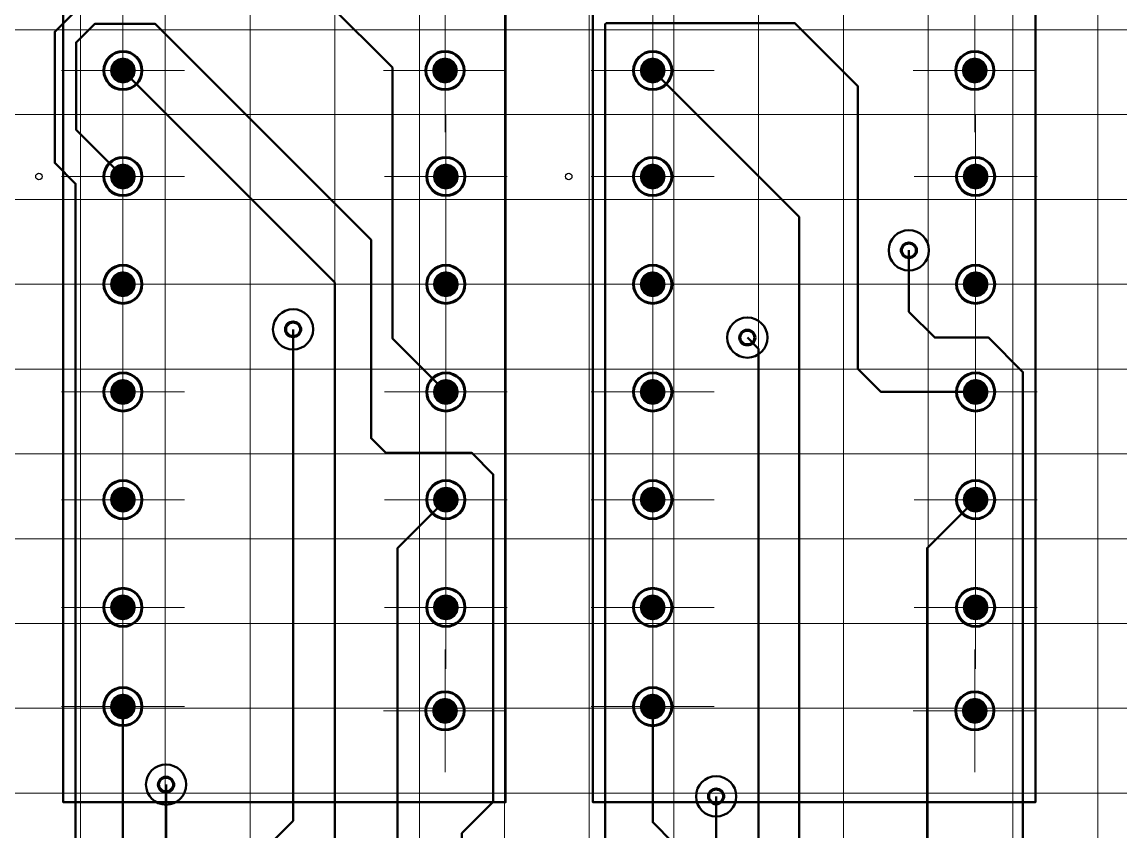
# Model space of a CAD drawing. Extents: x 260 to 1101, y 70 to 664.
# Drawn here: x 392.6 to 444.4, y 537 to 575.2 of the extents above; entities that cross this region are included whole.
import ezdxf

# ---------------------------------------------------------------- set-up
doc = ezdxf.new("R2010")
doc.units = 0
doc.header["$MEASUREMENT"] = 0
doc.layers.add('PDF _Геометрия', color=7, linetype='CONTINUOUS')
doc.layers.add('PDF _Сплошная заливка', color=7, linetype='CONTINUOUS')

msp = doc.modelspace()

# ---------------------------------------------------------------- hatches: boundary and pattern name
at = {"layer": 'PDF _Сплошная заливка', "transparency": 33554559}
for points in [[(397.388, 572.866), (396.777, 572.866), (396.823, 573.1), (396.956, 573.299), (397.154, 573.431), (397.388, 573.478)], [(412.583, 572.866), (411.971, 572.866), (412.018, 573.1), (412.151, 573.299), (412.349, 573.431), (412.583, 573.478)], [(422.379, 572.866), (421.768, 572.866), (421.814, 573.1), (421.947, 573.299), (422.145, 573.431), (422.379, 573.478)], [(437.574, 572.866), (436.963, 572.866), (437.009, 573.1), (437.142, 573.299), (437.34, 573.431), (437.574, 573.478)], [(397.388, 572.866), (397.388, 572.255), (397.154, 572.301), (396.956, 572.434), (396.823, 572.632), (396.777, 572.866)], [(412.583, 572.866), (412.583, 572.255), (412.349, 572.301), (412.151, 572.434), (412.018, 572.632), (411.971, 572.866)], [(422.379, 572.866), (422.379, 572.255), (422.145, 572.301), (421.947, 572.434), (421.814, 572.632), (421.768, 572.866)], [(437.574, 572.866), (437.574, 572.255), (437.34, 572.301), (437.142, 572.434), (437.009, 572.632), (436.963, 572.866)], [(397.388, 567.866), (396.777, 567.866), (396.823, 568.1), (396.956, 568.299), (397.154, 568.431), (397.388, 568.478)], [(412.623, 567.866), (412.011, 567.866), (412.058, 568.1), (412.19, 568.299), (412.389, 568.431), (412.623, 568.478)], [(422.379, 567.866), (421.768, 567.866), (421.814, 568.1), (421.947, 568.299), (422.145, 568.431), (422.379, 568.478)], [(437.614, 567.866), (437.003, 567.866), (437.049, 568.1), (437.182, 568.299), (437.38, 568.431), (437.614, 568.478)], [(397.388, 567.866), (397.388, 567.255), (397.154, 567.301), (396.956, 567.434), (396.823, 567.632), (396.777, 567.866)], [(412.623, 567.866), (412.623, 567.255), (412.389, 567.301), (412.19, 567.434), (412.058, 567.632), (412.011, 567.866)], [(422.379, 567.866), (422.379, 567.255), (422.145, 567.301), (421.947, 567.434), (421.814, 567.632), (421.768, 567.866)], [(437.614, 567.866), (437.614, 567.255), (437.38, 567.301), (437.182, 567.434), (437.049, 567.632), (437.003, 567.866)], [(397.388, 562.786), (396.777, 562.786), (396.823, 563.02), (396.956, 563.219), (397.154, 563.351), (397.388, 563.398)], [(412.623, 562.786), (412.011, 562.786), (412.058, 563.02), (412.19, 563.219), (412.389, 563.351), (412.623, 563.398)], [(422.379, 562.786), (421.768, 562.786), (421.814, 563.02), (421.947, 563.219), (422.145, 563.351), (422.379, 563.398)], [(437.614, 562.786), (437.003, 562.786), (437.049, 563.02), (437.182, 563.219), (437.38, 563.351), (437.614, 563.398)], [(397.388, 562.786), (397.388, 562.175), (397.154, 562.221), (396.956, 562.354), (396.823, 562.552), (396.777, 562.786)], [(412.623, 562.786), (412.623, 562.175), (412.389, 562.221), (412.19, 562.354), (412.058, 562.552), (412.011, 562.786)], [(422.379, 562.786), (422.379, 562.175), (422.145, 562.221), (421.947, 562.354), (421.814, 562.552), (421.768, 562.786)], [(437.614, 562.786), (437.614, 562.175), (437.38, 562.221), (437.182, 562.354), (437.049, 562.552), (437.003, 562.786)], [(397.388, 557.706), (396.777, 557.706), (396.823, 557.941), (396.956, 558.139), (397.154, 558.271), (397.388, 558.318)], [(412.623, 557.706), (412.011, 557.706), (412.058, 557.941), (412.19, 558.139), (412.389, 558.271), (412.623, 558.318)], [(422.379, 557.706), (421.768, 557.706), (421.814, 557.941), (421.947, 558.139), (422.145, 558.271), (422.379, 558.318)], [(437.614, 557.706), (437.003, 557.706), (437.049, 557.941), (437.182, 558.139), (437.38, 558.271), (437.614, 558.318)], [(397.388, 557.706), (397.388, 557.095), (397.154, 557.141), (396.956, 557.274), (396.823, 557.472), (396.777, 557.706)], [(412.623, 557.706), (412.623, 557.095), (412.389, 557.141), (412.19, 557.274), (412.058, 557.472), (412.011, 557.706)], [(422.379, 557.706), (422.379, 557.095), (422.145, 557.141), (421.947, 557.274), (421.814, 557.472), (421.768, 557.706)], [(437.614, 557.706), (437.614, 557.095), (437.38, 557.141), (437.182, 557.274), (437.049, 557.472), (437.003, 557.706)], [(397.388, 552.626), (396.777, 552.626), (396.823, 552.861), (396.956, 553.059), (397.154, 553.191), (397.388, 553.238)], [(412.623, 552.626), (412.011, 552.626), (412.058, 552.861), (412.19, 553.059), (412.389, 553.191), (412.623, 553.238)], [(422.379, 552.626), (421.768, 552.626), (421.814, 552.861), (421.947, 553.059), (422.145, 553.191), (422.379, 553.238)], [(437.614, 552.626), (437.003, 552.626), (437.049, 552.861), (437.182, 553.059), (437.38, 553.191), (437.614, 553.238)], [(397.388, 552.626), (397.388, 552.015), (397.154, 552.061), (396.956, 552.194), (396.823, 552.392), (396.777, 552.626)], [(412.623, 552.626), (412.623, 552.015), (412.389, 552.061), (412.19, 552.194), (412.058, 552.392), (412.011, 552.626)], [(422.379, 552.626), (422.379, 552.015), (422.145, 552.061), (421.947, 552.194), (421.814, 552.392), (421.768, 552.626)], [(437.614, 552.626), (437.614, 552.015), (437.38, 552.061), (437.182, 552.194), (437.049, 552.392), (437.003, 552.626)], [(397.388, 547.546), (396.777, 547.546), (396.823, 547.78), (396.956, 547.979), (397.154, 548.111), (397.388, 548.158)], [(412.623, 547.546), (412.011, 547.546), (412.058, 547.78), (412.19, 547.979), (412.389, 548.111), (412.623, 548.158)], [(422.379, 547.546), (421.768, 547.546), (421.814, 547.78), (421.947, 547.979), (422.145, 548.111), (422.379, 548.158)], [(437.614, 547.546), (437.003, 547.546), (437.049, 547.78), (437.182, 547.979), (437.38, 548.111), (437.614, 548.158)], [(397.388, 547.546), (397.388, 546.935), (397.154, 546.981), (396.956, 547.114), (396.823, 547.312), (396.777, 547.546)], [(412.623, 547.546), (412.623, 546.935), (412.389, 546.981), (412.19, 547.114), (412.058, 547.312), (412.011, 547.546)], [(422.379, 547.546), (422.379, 546.935), (422.145, 546.981), (421.947, 547.114), (421.814, 547.312), (421.768, 547.546)], [(437.614, 547.546), (437.614, 546.935), (437.38, 546.981), (437.182, 547.114), (437.049, 547.312), (437.003, 547.546)], [(397.388, 542.866), (396.777, 542.866), (396.823, 543.101), (396.956, 543.299), (397.154, 543.431), (397.388, 543.478)], [(422.379, 542.866), (421.768, 542.866), (421.814, 543.101), (421.947, 543.299), (422.145, 543.431), (422.379, 543.478)], [(412.583, 542.666), (411.971, 542.666), (412.018, 542.9), (412.151, 543.099), (412.349, 543.231), (412.583, 543.278)], [(437.574, 542.666), (436.963, 542.666), (437.009, 542.9), (437.142, 543.099), (437.34, 543.231), (437.574, 543.278)], [(397.388, 542.866), (397.388, 542.254), (397.154, 542.301), (396.956, 542.434), (396.823, 542.632), (396.777, 542.866)], [(412.583, 542.666), (412.583, 542.055), (412.349, 542.101), (412.151, 542.234), (412.018, 542.432), (411.971, 542.666)], [(422.379, 542.866), (422.379, 542.254), (422.145, 542.301), (421.947, 542.434), (421.814, 542.632), (421.768, 542.866)], [(437.574, 542.666), (437.574, 542.055), (437.34, 542.101), (437.142, 542.234), (437.009, 542.432), (436.963, 542.666)]]:
    msp.add_hatch(color=256, dxfattribs=at).paths.add_polyline_path(points)
at = {"layer": 'PDF _Сплошная заливка', "true_color": 0xffffff, "transparency": 33554559}
for points in [[(397.388, 573.478), (397.622, 573.431), (397.821, 573.299), (397.953, 573.1), (398, 572.866), (397.388, 572.866)], [(412.583, 573.478), (412.817, 573.431), (413.015, 573.299), (413.148, 573.1), (413.194, 572.866), (412.583, 572.866)], [(422.379, 573.478), (422.613, 573.431), (422.812, 573.299), (422.945, 573.1), (422.991, 572.866), (422.379, 572.866)], [(437.574, 573.478), (437.808, 573.431), (438.007, 573.299), (438.139, 573.1), (438.186, 572.866), (437.574, 572.866)], [(398, 572.866), (397.953, 572.632), (397.821, 572.434), (397.622, 572.301), (397.388, 572.255), (397.388, 572.866)], [(413.194, 572.866), (413.148, 572.632), (413.015, 572.434), (412.817, 572.301), (412.583, 572.255), (412.583, 572.866)], [(422.991, 572.866), (422.945, 572.632), (422.812, 572.434), (422.613, 572.301), (422.379, 572.255), (422.379, 572.866)], [(438.186, 572.866), (438.139, 572.632), (438.007, 572.434), (437.808, 572.301), (437.574, 572.255), (437.574, 572.866)], [(397.388, 568.478), (397.622, 568.431), (397.821, 568.299), (397.953, 568.1), (398, 567.866), (397.388, 567.866)], [(412.623, 568.478), (412.857, 568.431), (413.055, 568.299), (413.188, 568.1), (413.235, 567.866), (412.623, 567.866)], [(422.379, 568.478), (422.613, 568.431), (422.812, 568.299), (422.945, 568.1), (422.991, 567.866), (422.379, 567.866)], [(437.614, 568.478), (437.848, 568.431), (438.046, 568.299), (438.179, 568.1), (438.226, 567.866), (437.614, 567.866)], [(398, 567.866), (397.953, 567.632), (397.821, 567.434), (397.622, 567.301), (397.388, 567.255), (397.388, 567.866)], [(413.235, 567.866), (413.188, 567.632), (413.055, 567.434), (412.857, 567.301), (412.623, 567.255), (412.623, 567.866)], [(422.991, 567.866), (422.945, 567.632), (422.812, 567.434), (422.613, 567.301), (422.379, 567.255), (422.379, 567.866)], [(438.226, 567.866), (438.179, 567.632), (438.046, 567.434), (437.848, 567.301), (437.614, 567.255), (437.614, 567.866)], [(397.388, 563.398), (397.622, 563.351), (397.821, 563.219), (397.953, 563.02), (398, 562.786), (397.388, 562.786)], [(412.623, 563.398), (412.857, 563.351), (413.055, 563.219), (413.188, 563.02), (413.235, 562.786), (412.623, 562.786)], [(422.379, 563.398), (422.613, 563.351), (422.812, 563.219), (422.945, 563.02), (422.991, 562.786), (422.379, 562.786)], [(437.614, 563.398), (437.848, 563.351), (438.046, 563.219), (438.179, 563.02), (438.226, 562.786), (437.614, 562.786)], [(398, 562.786), (397.953, 562.552), (397.821, 562.354), (397.622, 562.221), (397.388, 562.175), (397.388, 562.786)], [(413.235, 562.786), (413.188, 562.552), (413.055, 562.354), (412.857, 562.221), (412.623, 562.175), (412.623, 562.786)], [(422.991, 562.786), (422.945, 562.552), (422.812, 562.354), (422.613, 562.221), (422.379, 562.175), (422.379, 562.786)], [(438.226, 562.786), (438.179, 562.552), (438.046, 562.354), (437.848, 562.221), (437.614, 562.175), (437.614, 562.786)], [(397.388, 558.318), (397.622, 558.271), (397.821, 558.139), (397.953, 557.941), (398, 557.706), (397.388, 557.706)], [(412.623, 558.318), (412.857, 558.271), (413.055, 558.139), (413.188, 557.941), (413.235, 557.706), (412.623, 557.706)], [(422.379, 558.318), (422.613, 558.271), (422.812, 558.139), (422.945, 557.941), (422.991, 557.706), (422.379, 557.706)], [(437.614, 558.318), (437.848, 558.271), (438.046, 558.139), (438.179, 557.941), (438.226, 557.706), (437.614, 557.706)], [(398, 557.706), (397.953, 557.472), (397.821, 557.274), (397.622, 557.141), (397.388, 557.095), (397.388, 557.706)], [(413.235, 557.706), (413.188, 557.472), (413.055, 557.274), (412.857, 557.141), (412.623, 557.095), (412.623, 557.706)], [(422.991, 557.706), (422.945, 557.472), (422.812, 557.274), (422.613, 557.141), (422.379, 557.095), (422.379, 557.706)], [(438.226, 557.706), (438.179, 557.472), (438.046, 557.274), (437.848, 557.141), (437.614, 557.095), (437.614, 557.706)], [(397.388, 553.238), (397.622, 553.191), (397.821, 553.059), (397.953, 552.861), (398, 552.626), (397.388, 552.626)], [(412.623, 553.238), (412.857, 553.191), (413.055, 553.059), (413.188, 552.861), (413.235, 552.626), (412.623, 552.626)], [(422.379, 553.238), (422.613, 553.191), (422.812, 553.059), (422.945, 552.861), (422.991, 552.626), (422.379, 552.626)], [(437.614, 553.238), (437.848, 553.191), (438.046, 553.059), (438.179, 552.861), (438.226, 552.626), (437.614, 552.626)], [(398, 552.626), (397.953, 552.392), (397.821, 552.194), (397.622, 552.061), (397.388, 552.015), (397.388, 552.626)], [(413.235, 552.626), (413.188, 552.392), (413.055, 552.194), (412.857, 552.061), (412.623, 552.015), (412.623, 552.626)], [(422.991, 552.626), (422.945, 552.392), (422.812, 552.194), (422.613, 552.061), (422.379, 552.015), (422.379, 552.626)], [(438.226, 552.626), (438.179, 552.392), (438.046, 552.194), (437.848, 552.061), (437.614, 552.015), (437.614, 552.626)], [(397.388, 548.158), (397.622, 548.111), (397.821, 547.979), (397.953, 547.78), (398, 547.546), (397.388, 547.546)], [(412.623, 548.158), (412.857, 548.111), (413.055, 547.979), (413.188, 547.78), (413.235, 547.546), (412.623, 547.546)], [(422.379, 548.158), (422.613, 548.111), (422.812, 547.979), (422.945, 547.78), (422.991, 547.546), (422.379, 547.546)], [(437.614, 548.158), (437.848, 548.111), (438.046, 547.979), (438.179, 547.78), (438.226, 547.546), (437.614, 547.546)], [(398, 547.546), (397.953, 547.312), (397.821, 547.114), (397.622, 546.981), (397.388, 546.935), (397.388, 547.546)], [(413.235, 547.546), (413.188, 547.312), (413.055, 547.114), (412.857, 546.981), (412.623, 546.935), (412.623, 547.546)], [(422.991, 547.546), (422.945, 547.312), (422.812, 547.114), (422.613, 546.981), (422.379, 546.935), (422.379, 547.546)], [(438.226, 547.546), (438.179, 547.312), (438.046, 547.114), (437.848, 546.981), (437.614, 546.935), (437.614, 547.546)], [(397.388, 543.478), (397.622, 543.431), (397.821, 543.299), (397.953, 543.101), (398, 542.866), (397.388, 542.866)], [(422.379, 543.478), (422.613, 543.431), (422.812, 543.299), (422.945, 543.101), (422.991, 542.866), (422.379, 542.866)], [(412.583, 543.278), (412.817, 543.231), (413.015, 543.099), (413.148, 542.9), (413.194, 542.666), (412.583, 542.666)], [(437.574, 543.278), (437.808, 543.231), (438.007, 543.099), (438.139, 542.9), (438.186, 542.666), (437.574, 542.666)], [(398, 542.866), (397.953, 542.632), (397.821, 542.434), (397.622, 542.301), (397.388, 542.254), (397.388, 542.866)], [(413.194, 542.666), (413.148, 542.432), (413.015, 542.234), (412.817, 542.101), (412.583, 542.055), (412.583, 542.666)], [(422.991, 542.866), (422.945, 542.632), (422.812, 542.434), (422.613, 542.301), (422.379, 542.254), (422.379, 542.866)], [(438.186, 542.666), (438.139, 542.432), (438.007, 542.234), (437.808, 542.101), (437.574, 542.055), (437.574, 542.666)]]:
    msp.add_hatch(color=7, dxfattribs=at).paths.add_polyline_path(points)

# ---------------------------------------------------------------- linework, layer by layer
at = {"layer": 'PDF _Геометрия', "lineweight": 18}
for points in [[(395.389, 381.546), (395.389, 382.786), (395.389, 592.786)], [(399.387, 380.306), (399.387, 382.786), (399.387, 592.786)], [(403.386, 381.546), (403.386, 382.786), (403.386, 592.786)], [(407.385, 380.306), (407.385, 382.786), (407.385, 592.786)], [(411.383, 381.546), (411.383, 382.786), (411.383, 592.786)], [(415.382, 380.306), (415.382, 382.786), (415.382, 592.786)], [(419.38, 381.546), (419.38, 382.786), (419.38, 592.786)], [(423.379, 380.306), (423.379, 382.786), (423.379, 592.786)], [(427.378, 381.546), (427.378, 382.786), (427.378, 592.786)], [(431.376, 380.306), (431.376, 382.786), (431.376, 592.786)], [(435.375, 381.546), (435.375, 382.786), (435.375, 592.786)], [(439.373, 380.306), (439.373, 382.786), (439.373, 592.786)], [(443.372, 381.546), (443.372, 382.786), (443.372, 592.786)], [(397.388, 569.966), (397.388, 575.766)], [(412.583, 569.966), (412.583, 575.766)], [(422.379, 569.966), (422.379, 575.766)], [(437.574, 569.966), (437.574, 575.766)], [(397.388, 570.266), (397.388, 575.466)], [(412.583, 570.266), (412.583, 575.466)], [(422.379, 570.266), (422.379, 575.466)], [(437.574, 570.266), (437.574, 575.466)], [(324.934, 574.786), (327.413, 574.786), (647.301, 574.786)], [(394.489, 572.866), (400.287, 572.866)], [(394.789, 572.866), (399.987, 572.866)], [(409.684, 572.866), (415.482, 572.866)], [(409.984, 572.866), (415.182, 572.866)], [(419.48, 572.866), (425.278, 572.866)], [(419.78, 572.866), (424.979, 572.866)], [(434.675, 572.866), (440.473, 572.866)], [(434.975, 572.866), (440.173, 572.866)], [(326.173, 570.786), (327.413, 570.786), (647.301, 570.786)], [(397.388, 564.966), (397.388, 570.766)], [(397.388, 565.266), (397.388, 570.466)], [(412.623, 564.966), (412.623, 570.766)], [(412.623, 565.266), (412.623, 570.466)], [(422.379, 564.966), (422.379, 570.766)], [(422.379, 565.266), (422.379, 570.466)], [(437.614, 564.966), (437.614, 570.766)], [(437.614, 565.266), (437.614, 570.466)], [(394.489, 567.866), (400.287, 567.866)], [(394.789, 567.866), (399.987, 567.866)], [(409.724, 567.866), (415.522, 567.866)], [(410.024, 567.866), (415.222, 567.866)], [(419.48, 567.866), (425.278, 567.866)], [(419.78, 567.866), (424.979, 567.866)], [(434.715, 567.866), (440.513, 567.866)], [(435.015, 567.866), (440.213, 567.866)], [(324.934, 566.786), (327.413, 566.786), (647.301, 566.786)], [(397.388, 559.886), (397.388, 565.686)], [(412.623, 559.886), (412.623, 565.686)], [(422.379, 559.886), (422.379, 565.686)], [(437.614, 559.886), (437.614, 565.686)], [(397.388, 560.186), (397.388, 565.386)], [(412.623, 560.186), (412.623, 565.386)], [(422.379, 560.186), (422.379, 565.386)], [(437.614, 560.186), (437.614, 565.386)], [(326.173, 562.786), (327.413, 562.786), (647.301, 562.786)], [(394.489, 562.786), (400.287, 562.786)], [(394.789, 562.786), (399.987, 562.786)], [(409.724, 562.786), (415.522, 562.786)], [(410.024, 562.786), (415.222, 562.786)], [(419.48, 562.786), (425.278, 562.786)], [(419.78, 562.786), (424.979, 562.786)], [(434.715, 562.786), (440.513, 562.786)], [(435.015, 562.786), (440.213, 562.786)], [(397.388, 554.806), (397.388, 560.606)], [(412.623, 554.806), (412.623, 560.606)], [(422.379, 554.806), (422.379, 560.606)], [(437.614, 554.806), (437.614, 560.606)], [(397.388, 555.106), (397.388, 560.306)], [(412.623, 555.106), (412.623, 560.306)], [(422.379, 555.106), (422.379, 560.306)], [(437.614, 555.106), (437.614, 560.306)], [(324.934, 558.786), (327.413, 558.786), (647.301, 558.786)], [(394.489, 557.706), (400.287, 557.706)], [(394.789, 557.706), (399.987, 557.706)], [(409.724, 557.706), (415.522, 557.706)], [(410.024, 557.706), (415.222, 557.706)], [(419.48, 557.706), (425.278, 557.706)], [(419.78, 557.706), (424.979, 557.706)], [(434.715, 557.706), (440.513, 557.706)], [(435.015, 557.706), (440.213, 557.706)], [(397.388, 549.726), (397.388, 555.526)], [(412.623, 549.726), (412.623, 555.526)], [(422.379, 549.726), (422.379, 555.526)], [(437.614, 549.726), (437.614, 555.526)], [(397.388, 550.026), (397.388, 555.226)], [(412.623, 550.026), (412.623, 555.226)], [(422.379, 550.026), (422.379, 555.226)], [(437.614, 550.026), (437.614, 555.226)], [(326.173, 554.786), (327.413, 554.786), (647.301, 554.786)], [(394.489, 552.626), (400.287, 552.626)], [(394.789, 552.626), (399.987, 552.626)], [(409.724, 552.626), (415.522, 552.626)], [(410.024, 552.626), (415.222, 552.626)], [(419.48, 552.626), (425.278, 552.626)], [(419.78, 552.626), (424.979, 552.626)], [(434.715, 552.626), (440.513, 552.626)], [(435.015, 552.626), (440.213, 552.626)], [(324.934, 550.786), (327.413, 550.786), (647.301, 550.786)], [(397.388, 544.646), (397.388, 550.446)], [(397.388, 544.946), (397.388, 550.146)], [(412.623, 544.646), (412.623, 550.446)], [(412.623, 544.946), (412.623, 550.146)], [(422.379, 544.646), (422.379, 550.446)], [(422.379, 544.946), (422.379, 550.146)], [(437.614, 544.646), (437.614, 550.446)], [(437.614, 544.946), (437.614, 550.146)], [(394.489, 547.546), (400.287, 547.546)], [(394.789, 547.546), (399.987, 547.546)], [(409.724, 547.546), (415.522, 547.546)], [(410.024, 547.546), (415.222, 547.546)], [(419.48, 547.546), (425.278, 547.546)], [(419.78, 547.546), (424.979, 547.546)], [(434.715, 547.546), (440.513, 547.546)], [(435.015, 547.546), (440.213, 547.546)], [(326.173, 546.786), (327.413, 546.786), (647.301, 546.786)], [(397.388, 539.966), (397.388, 545.766)], [(412.583, 539.766), (412.583, 545.566)], [(422.379, 539.966), (422.379, 545.766)], [(437.574, 539.766), (437.574, 545.566)], [(397.388, 540.266), (397.388, 545.466)], [(412.583, 540.066), (412.583, 545.266)], [(422.379, 540.266), (422.379, 545.466)], [(437.574, 540.066), (437.574, 545.266)], [(324.934, 542.786), (327.413, 542.786), (647.301, 542.786)], [(394.489, 542.866), (400.287, 542.866)], [(394.789, 542.866), (399.987, 542.866)], [(409.684, 542.666), (415.482, 542.666)], [(409.984, 542.666), (415.182, 542.666)], [(419.48, 542.866), (425.278, 542.866)], [(419.78, 542.866), (424.979, 542.866)], [(434.675, 542.666), (440.473, 542.666)], [(434.975, 542.666), (440.173, 542.666)], [(326.173, 538.786), (327.413, 538.786), (647.301, 538.786)]]:
    msp.add_lwpolyline(points, dxfattribs=at)
at = {"layer": 'PDF _Геометрия', "lineweight": 50}
for points in [[(394.57, 577.061), (394.57, 538.351), (415.441, 538.351), (415.441, 577.061)], [(440.432, 577.061), (419.561, 577.061), (419.561, 538.351), (440.432, 538.351)]]:
    msp.add_lwpolyline(points, close=True, dxfattribs=at)
for points in [[(412.623, 557.706), (410.102, 560.229), (410.102, 573.009), (407.029, 576.082), (395.557, 576.082), (394.173, 574.698), (394.173, 568.508), (395.159, 567.523), (395.159, 528.786), (395.389, 528.786)], [(397.388, 567.866), (395.181, 570.074), (395.181, 574.19), (396.065, 575.075), (398.904, 575.075), (409.094, 564.881), (409.094, 555.526), (409.784, 554.836), (413.846, 554.836), (414.862, 553.82), (414.862, 538.376), (413.382, 536.896), (413.382, 528.786)], [(421.38, 528.786), (421.38, 531.044), (420.143, 532.28), (420.143, 575.054), (420.194, 575.105), (429.081, 575.105), (432.051, 572.134), (432.051, 558.799), (433.144, 557.706), (437.614, 557.706)], [(407.385, 528.786), (407.385, 562.866), (397.388, 572.866)], [(433.376, 528.786), (433.376, 531.235), (429.284, 535.328), (429.284, 565.959), (422.379, 572.866)], [(439.374, 528.786), (439.374, 533.178), (439.847, 533.652), (439.847, 558.646), (438.222, 560.271), (435.683, 560.271), (434.464, 561.49), (434.464, 564.386)], [(401.387, 528.786), (401.387, 533.449), (405.417, 537.48), (405.417, 560.657)], [(427.378, 528.786), (427.378, 559.74), (426.847, 560.271)], [(407.385, 516.786), (409.327, 516.786), (410.342, 517.802), (410.342, 550.345), (412.623, 552.626)], [(433.376, 516.786), (433.376, 520.444), (435.327, 522.396), (435.327, 550.339), (437.614, 552.626)], [(395.389, 516.786), (395.389, 520.444), (397.388, 522.444), (397.388, 542.866)], [(421.38, 516.786), (421.38, 520.444), (423.343, 522.408), (423.343, 536.446), (422.379, 537.409), (422.379, 542.866)], [(399.424, 539.189), (399.424, 517.294), (399.932, 516.786), (401.387, 516.786)], [(427.378, 516.786), (425.425, 516.786), (425.374, 516.837), (425.374, 538.63)]]:
    msp.add_lwpolyline(points, dxfattribs=at)
at = {"layer": 'PDF _Геометрия', "lineweight": 60}
for centre in [(397.388, 572.866), (397.388, 572.866), (412.583, 572.866), (412.583, 572.866), (422.379, 572.866), (422.379, 572.866), (437.574, 572.866), (437.574, 572.866), (397.388, 567.866), (397.388, 567.866), (412.623, 567.866), (412.623, 567.866), (422.379, 567.866), (422.379, 567.866), (437.614, 567.866), (437.614, 567.866), (397.388, 562.786), (397.388, 562.786), (412.623, 562.786), (412.623, 562.786), (422.379, 562.786), (422.379, 562.786), (437.614, 562.786), (437.614, 562.786), (397.388, 557.706), (397.388, 557.706), (412.623, 557.706), (412.623, 557.706), (422.379, 557.706), (422.379, 557.706), (437.614, 557.706), (437.614, 557.706), (397.388, 552.626), (397.388, 552.626), (412.623, 552.626), (412.623, 552.626), (422.379, 552.626), (422.379, 552.626), (437.614, 552.626), (437.614, 552.626), (397.388, 547.546), (397.388, 547.546), (412.623, 547.546), (412.623, 547.546), (422.379, 547.546), (422.379, 547.546), (437.614, 547.546), (437.614, 547.546), (397.388, 542.867), (397.388, 542.867), (412.583, 542.666), (412.583, 542.666), (422.379, 542.866), (422.379, 542.866), (437.574, 542.666), (437.574, 542.666)]:
    msp.add_circle(centre, 0.9, dxfattribs=at)
at = {"layer": 'PDF _Геометрия', "lineweight": 30}
for centre in [(393.427, 567.866), (418.418, 567.866)]:
    msp.add_circle(centre, 0.152, dxfattribs=at)
at = {"layer": 'PDF _Геометрия', "lineweight": 50}
for centre in [(434.464, 564.386), (405.416, 560.658), (426.847, 560.271), (399.424, 539.189), (425.374, 538.631)]:
    msp.add_circle(centre, 0.95, dxfattribs=at)
at = {"layer": 'PDF _Геометрия', "color": 7, "lineweight": 70, "true_color": 0xffffff}
for centre in [(434.464, 564.386), (405.416, 560.658), (426.847, 560.271), (399.424, 539.189), (425.374, 538.63)]:
    msp.add_circle(centre, 0.35, dxfattribs=at)

doc.saveas('drawing.dxf')
